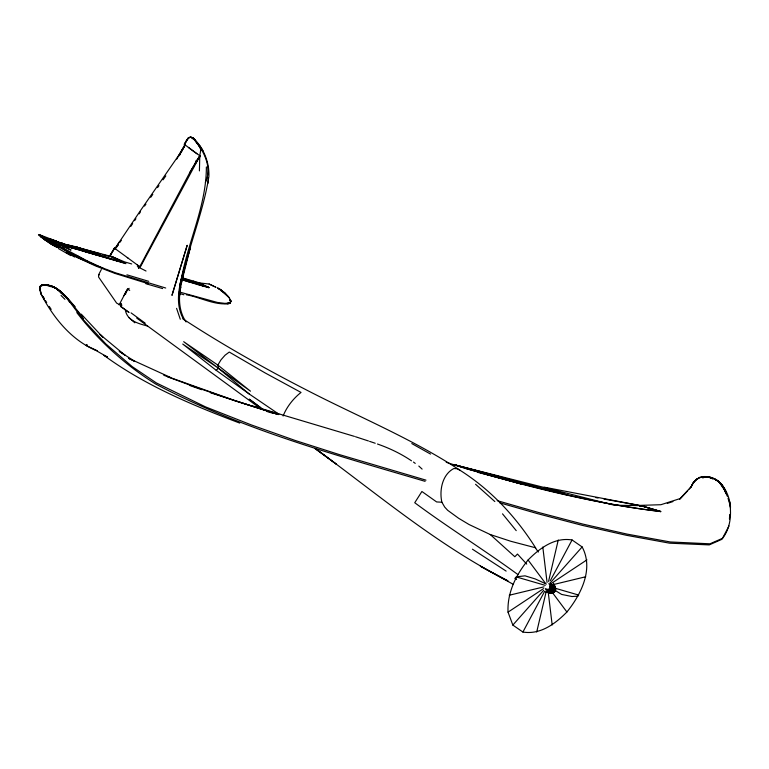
<?xml version="1.0" encoding="UTF-8"?>
<svg xmlns="http://www.w3.org/2000/svg" width="769" height="769" viewBox="0 0 769 769"><rect width="100%" height="100%" fill="white"/><g stroke="black" fill="none" stroke-linecap="round" stroke-linejoin="round"><path stroke-width="1.15" d="M208.13 183.118L208.159 177.495M120.704 303.236L120.637 306.504L129.038 312.464L121.175 306.658L120.704 303.236L121.175 306.658M199.411 170.901L199.777 155.751L200.815 149.599L198.681 145.062L193.009 137.843L190.549 136.959L188.405 137.738L184.291 144.303L192.461 150.445M75.179 306.754C66.269 297.257 56.848 283.357 41.949 284.693L39.998 286.693L40.776 293.662C53.196 317.232 70.575 339.456 95.596 350.299M425.997 480.154L339.052 454.498L295.325 440.512L251.175 424.863L205.573 406.907L156.367 382.924L132.268 366.669L105.757 343.839L83.398 319.798L83.427 318.712C70.998 307.187 62.097 282.829 41.737 285.251L39.998 286.693L39.719 288.683L40.776 293.662L44.141 298.535L43.833 299.247M730.521 507.876L729.329 500.369C731.732 513.356 730.896 527.351 722.649 538.252L709.95 543.808L670.318 541.972L627.091 534.109L583.056 524.131L538.598 512.5L497.216 500.657M208.216 174.15L208.495 167.555M205.371 182.32C212.917 167.036 203.035 149.474 193.009 137.843C203.487 147.638 209.389 161.999 208.908 176.332C202.449 218.05 183.378 257.038 179.071 299.285C180.965 253.943 206.428 212.657 206.371 166.931M553.353 592.688L549.239 592.601C547.874 589.612 550.796 585.44 554.045 585.622L554.891 586.17C557.198 589.708 554.218 594.081 550.085 593.149L545.692 591.938L552.046 591.813L555.247 591.015L554.641 590.102L555.285 587.228L553.334 583.258L555.603 589.429L553.353 592.688L550.085 593.149L555.564 590.188L553.767 586.536L555.285 587.228M555.208 588.602L555.603 589.429L554.295 588.545L552.921 589.458L552.267 592.39M101.335 269.515L98.72 274.571L98.567 277.003L116.638 303.111L121.435 305.591M729.435 519.075L729.723 514.461M508.04 612.143C507.107 592.697 516.057 574.76 528.072 560.005C539.627 548.249 554.632 537.05 572.069 539.963L582.143 546.942C593.937 568.964 581.066 594.379 566.907 611.999C555.353 623.755 540.347 634.954 522.901 632.041L512.836 625.072L508.04 612.143L543.539 588.621M120.791 304.678L120.637 306.504L121.944 305.11M217.396 287.789C222.847 290.788 228.105 295.123 230.94 300.804L230.181 302.4L227.874 303.034L227.807 303.736L217.358 302.428L179.129 291.922M181.82 280.454L184.839 266.045C179.898 283.136 173.9 303.101 183.791 319.616M180.657 287.106C178.418 298.958 179.052 311.733 186.079 321.951M165.71 288.019L115.446 272.803L95.952 265.411L86.878 261.422L86.945 260.768C70.854 252.155 54.205 243.215 38.45 234.651M230.94 300.804L230.114 303.053L230.181 302.4L227.807 303.736L230.114 303.053L230.863 301.4L229.556 299.699M179.071 299.285L180.619 287.106M550.085 593.149L552.728 592.697L554.391 591.303L555.381 588.843L554.891 586.17L554.055 592.361L551.219 593.149L548.364 592.678L554.055 592.361M195.807 163.278L196.412 160.375L197.239 160.952L140.304 267.083L137.209 264.844M536.714 632.012L546.144 591.755M548.566 581.402L558.256 540.001M578.25 594.6L577.865 596.186L571.973 596.523L561.61 594.418L554.545 590.063M125.578 294.191L126.183 291.778L129.125 288.337M230.114 303.053L230.863 301.4L229.537 299.891M181.186 283.742L190.52 246.936L179.85 284.588M283.098 416.01C286.693 406.907 293.335 398.496 301.025 392.43L264.988 372.85L229.277 352.058L225.048 355.22L221.02 359.786L217.829 365.064L218.396 368.207L249.262 394.026L278.916 414.193M138.487 268.208L139.199 266.305L139.747 266.699M689.351 489.036C692.667 485.46 693.6 479.923 698.867 478.183L699.108 477.549C716.247 472.128 728.868 489.805 730.079 504.983M41.737 285.251L41.949 284.693L43.852 284.886M712.594 478.722L708.797 477.126L702.414 476.645L702.203 477.203C713.094 475.348 723.331 482.797 726.292 493.112C722.687 482.99 713.613 475.598 702.414 476.645L699.752 477.799M690.956 487.325L693.196 482.499L699.108 477.549M193.721 166.863L196.412 160.375M86.215 345.492L86.666 344.493M87.041 344.762L86.589 345.752L97.307 350.741M640.164 506.636L640.625 505.646L660.792 511.625C594.245 503.512 528.793 487.21 464.649 468.061M55.637 241.899L56.031 241.043L66.893 246.378L125.953 263.661L111.438 256.356L124.616 261.902L131.682 263.95M56.012 242.158L56.416 241.312L86.493 252.117L124.27 262.902L111.486 256.519L58.281 242.495M230.431 301.804L229.614 303.495C214.955 305.774 200.507 297.219 186.3 294.767M692.936 483.192L691.254 486.604L680.094 498.581L660.917 504.714L640.241 505.377L660.417 511.356C598.349 504.502 537.896 488.065 477.626 472.301M198.287 283.492L198.7 282.656L209.149 287.693L198.056 282.761L209.11 284.03L215.954 287.395L215.253 286.799M115.706 248.743L114.975 248.531L139.718 211.686L178.648 155.444L179.273 155.617L185.252 144.803M176.783 159.096L184.848 144.687M119.128 304.918L127.519 288.836M728.993 525.986L721.976 539.28L709.229 544.904L669.53 543.174L626.302 535.272L582.239 525.352L537.781 513.711L499.888 502.868M109.784 256.481L114.408 248.147L115.148 248.358M138.824 268.448L190.068 172.064L199.777 155.751L190.068 172.064M522.901 632.041L544.692 591.236M550.277 580.768L572.069 539.963M179.273 155.617L180.359 153.656M181.446 151.685L184.704 145.783L178.648 155.444M185.223 143.467L188.405 137.738M123.905 295.7L126.183 291.778M119.243 242.052L115.273 248.589L117.965 244.975M124.953 293.748L127.827 289.057L129.711 290.403M197.239 160.952L200.334 156.126L192.711 150.666M114.716 248.204L109.496 256.346L114.408 248.147L127.875 257.961M116.926 246.887L118.147 245.042M130.711 226.528L132.653 223.596M134.604 220.674L135.902 218.723M139.141 213.849L140.439 211.898M119.983 242.264L121.329 240.293M551.219 593.149L554.641 590.102L555.564 590.188M144.553 206.063L145.927 204.121M150.724 197.316L152.781 194.394M157.578 187.598L158.952 185.646M163.066 179.821L165.806 175.928M111.13 257.009L111.486 256.519L118.522 261.229L75.477 246.705L66.317 244.561M148.263 283.713L114.821 273.37L95.423 265.882L76.246 257L48.495 239.688L58.521 245.522L59.002 246.609L58.281 247.416C51.523 245.609 46.15 240.322 40.488 236.4L48.495 239.688L49.283 241.043L48.803 241.62L43.881 239.072L38.959 235.343M512.836 625.072L543.548 590.438M551.421 581.566L582.143 546.942M679.729 499.35L687.746 490.757M47.005 284.79L50.687 286.558L51.215 286.001C65.442 291.614 72.757 306.437 82.965 316.915M39.998 286.693L41.949 284.693M693.648 482.471L696.752 478.914L698.867 478.183M216.195 370.322L218.396 368.207L250.473 391.171L217.829 365.064L183.676 341.686L218.396 368.207L182.724 344.06L216.195 370.322L249.262 394.026M86.878 261.422L76.689 256.596L76.246 257L86.878 261.422L76.583 255.375M195.528 140.285L190.549 136.959L186.886 139.564L184.291 144.303M44.804 284.982L45.313 284.636M552.421 582.739L586.93 559.861M714.257 478.827L716.698 479.827M705.279 476.934L702.76 477.943L702.414 476.645M548.845 591.544L545.259 588.66L554.391 591.303L553.593 588.871L548.941 583.325L550.441 587.285L554.718 591.774L552.488 592.553L550.075 591.87L555.247 591.015M667.281 503.416L672.933 501.571M549.239 592.601L552.046 591.813L548.912 590.169M509.251 595.244L544.01 586.843M550.96 585.161L585.718 576.76M43.66 285.251L40.228 286.068L39.719 288.683L41.045 292.97M545.894 590.025L548.566 589.467L550.902 586.93L551.546 583.892L550.104 582.143M224.702 303.611L227.874 303.034M639.789 506.377L644.384 506.213M538.319 552.065L535.272 547.701L510.751 541.261L490.247 534.532L469.061 524.525L458.603 518.258L447.673 510.308L444.713 507.098L441.877 502.224L436.629 501.936L421.902 491.497L414.741 502.734C448.471 527.774 484.21 549.883 518.095 574.703M595.696 497.581L598.061 498.004M603.973 499.062L640.625 505.646L660.792 511.625M707.096 476.972L710.844 477.78M47.072 285.501L50.466 286.27M60.597 243.235L64.029 244.033M49.658 239.524L56.031 241.043L39.373 234.699L48.601 239.274M446.212 462.294L465.024 468.331L522.757 484.412L453.479 464.534L614.344 505.233L640.625 505.646L544.164 487.171L568.003 495.13L453.479 464.534L467.129 468.552M198.7 282.656L182.782 277.984M208.447 287.346L181.695 279.58M203.324 286.174L208.822 287.616L193.538 281.319L198.191 284.674L203.324 286.174L193.538 281.319L196.383 282.627M453.479 464.534L495.111 475.473M497.428 476.088L502.051 477.299M47.62 285.078L53.436 286.683L58.271 289.557M198.056 282.761L199.94 283.29M66.48 246.253L118.147 260.96M553.69 591.486L554.718 591.774M100.777 254.02L75.477 246.705L86.493 252.117M103.075 254.683L108.823 256.346M145.87 283.713L162.653 288.586M179.523 293.489L183.906 294.767M98.72 274.571L99.451 274.783M516.287 576.933L545.259 585.353M549.72 586.651L551.94 587.295M554.17 587.949L578.692 595.071M266.756 411.434L273.62 413.462M425.103 481.346C333.544 454.383 240.457 428.871 155.655 384.019C125.414 365.131 98.586 340.811 76.813 312.589M182.07 279.839L198.191 284.674L181.772 278.08M126.923 274.812L148.715 281.329M50.687 286.558C58.857 287.933 64.212 294.863 69.162 300.871L69.498 302.227M715.42 479.779C722.129 482.211 724.494 490.487 727.33 496.284M210.61 392.834L278.445 414.568L235.026 400.793L192.096 385.884M56.031 241.043L48.976 238.525M355.48 436.734L368.447 440.973M354.432 436.388L253.549 406.272L278.07 414.308L234.641 400.524L163.759 375.272M369.581 441.348L375.214 443.261M377.473 444.021C389.45 448.183 400.976 453.7 411.492 460.814M182.897 278.215L196.085 282.742M189.434 385.375L201.689 389.691M49.033 240.341L40.488 236.4L51.312 240.572L44.583 237.631L48.803 241.62L58.281 247.416L50.985 243.975L41.93 237.467L58.281 247.416M217.627 288.317L220.674 289.73L228.691 296.93M167.498 376.781L190.981 385.471M239.765 423.094C192.461 405.234 144.928 385.413 103.94 355.345L107.17 356.883M97.144 255.125L75.477 246.705L80.678 248.781M76.689 256.596C67.634 251.175 57.646 247.262 49.283 241.043L58.521 245.522L42.439 236.939M213.917 286.193L209.11 284.03M76.621 249.339L61.693 243.004L71.479 247.849L56.416 241.312M128.634 358.316L170.285 377.348M546.384 584.075L535.262 578.951L525.006 575.827L516.422 576.837L514.855 578.451L516.614 579.432M710.037 477.597L712.613 478.789M40.488 236.4L45.458 238.707M51.215 286.001C58.877 288.74 64 295.046 69.162 300.871M107.554 357.143L95.221 350.039M147.61 326.066C138.449 323.566 126.991 320.894 125.27 309.676M128.567 358.383L134.825 361.44L119.214 351.289L125.001 355.201L100.047 334.496L102.835 337.216L81.274 314.156M181.397 278.291L188.405 281.733M50.61 239.89L71.027 250.079L60.069 244.552M137.353 266.583L139.227 267.516M103.123 268.275L86.945 260.768M146.033 271.024L140.266 268.083M535.743 548.066C516.287 517.172 491.103 489.968 460.131 470.34L457.142 468.754L453.854 468.513C442.223 474.511 439.205 490.439 441.877 502.224M554.92 588.545L554.045 585.622L554.391 591.303L549.489 588.679L552.084 591.053M65.807 252.194L74.689 257.048M513.394 584.402L480.337 566.195L507.973 580.903C438.061 545.625 377.964 494.38 315.059 448.394M411.79 443.578L430.553 454.085M58.338 248.522L70.854 255.625M200.815 149.599L202.257 150.426L193.009 137.843M49.283 241.043L59.002 246.609L54.291 243.879M716.266 480.077L718.736 481.5L723.11 488.017L722.908 486.268L717.371 480.375M218.213 288.279L220.674 289.73M219.3 289.24L224.913 293.095L221.212 290.384L221.414 291.364M460.131 470.34C412.078 438.666 358.585 416.836 307.59 390.546C264.921 368.668 223.048 345.108 182.907 318.856M549.508 586.958L551.527 588.198M56.416 247.08L43.881 239.072L46.851 241.206M472.435 549.191L506.137 571.098M131.086 312.896L145.226 323.201M315.059 448.596L336.13 464.005L317.039 449.759M127.318 257.577L137.766 265.228M196.912 153.733L188.424 147.437M260.249 408.368L136.738 318.097M260.72 407.705L249.262 399.149L262.613 409.146M413.482 462.063L415.25 463.39M190.549 136.959L194.615 140.025M62.212 247.118L65.346 249.665M221.212 290.384L229.172 297.747M54.907 287.491L65.038 296.613M223.664 292.278L225.884 294.162M490.247 534.532L514.846 556.756L517.47 554.055L526.698 564.09M128.856 317.501L134.815 322.797M475.55 484.268L494.832 501.551M418.807 466.052L422.114 469.1M61.039 295.45L64.952 299.314M202.958 150.628L199.498 145.303M502.522 513.846L516.23 530.648M528.072 560.005L545.404 583.219M549.566 588.785L566.907 611.999M721.678 485.085L725.965 491.756M554.295 588.545L550.662 582.518L552.921 589.458M77.179 310.839L83.398 319.798M550.441 587.285L552.402 590.227M45.419 300.506L46.698 302.486M49.254 306.427L51.177 309.388M43.102 296.68L44.141 298.535M723.908 488.094L724.725 489.68M720.938 483.576L721.572 484.835M60.463 291.624L61.203 293.133M724.158 489.324L725.84 493.016M728.003 498.168L730.55 506.781M176.582 308.34L180.282 319.26M552.911 585.632L553.593 588.871M542.808 547.038L547.067 582.46M547.913 589.544L552.171 624.966M187.155 245.378L172.025 295.2L187.155 245.378M71.094 247.589L66.105 245.984L71.094 247.589"/></g></svg>
